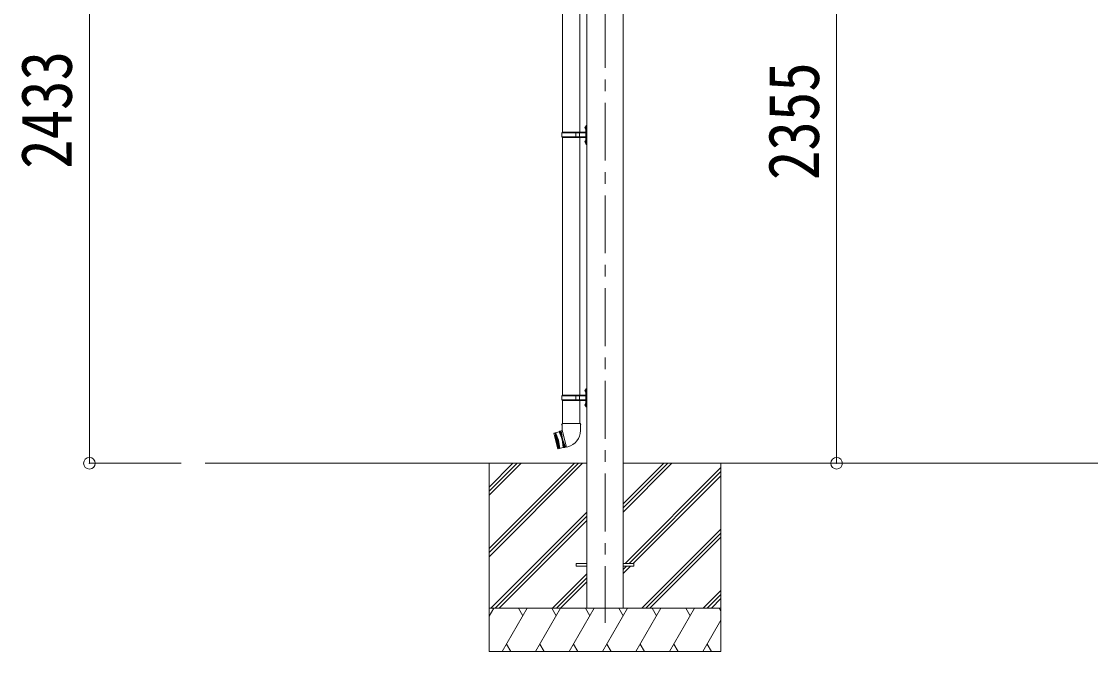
# Model space of a CAD drawing. Units: millimetres at full size, sheet at 1:40. Extents: x -11243 to 11243, y -7760 to 7760.
# Drawn here: x 106 to 3798, y -4263 to -2088 of the extents above; entities that cross this region are included whole.
import ezdxf
from ezdxf.enums import TextEntityAlignment as Align

# ---------------------------------------------------------------- set-up
doc = ezdxf.new("R2010")
doc.units = ezdxf.units.MM
doc.header["$LTSCALE"] = 40
doc.header["$PDMODE"] = 32
doc.header["$PDSIZE"] = 40
doc.linetypes.add('CHAIN1', pattern=[8, 5, -1, 1, -1])
for name, color, linetype, lineweight in [('0-0_0', 7, 'Continuous', 9), ('0-1_本体', 5, 'CHAIN1', 9), ('0-3_ELV2', 7, 'Continuous', 9), ('0-6_OTH_LINE', 6, 'Continuous', 9), ('0-9_OUTLINE', 7, 'Continuous', 9)]:
    doc.layers.add(name, color=color, linetype=linetype, lineweight=lineweight)
doc.styles.add('ＭＳ ゴシック', font='')
doc.styles.get('ＭＳ ゴシック').set_extended_font_data('MS Gothic')

msp = doc.modelspace()

# ---------------------------------------------------------------- linework, layer by layer
at = {"layer": '0-0_0'}
for p, q in [((741.13, -3612.92), (2058.66, -3612.92)), ((1721.16, -3612.92), (1721.16, -4262.92)), ((1721.16, -3907.1), (2015.34, -3612.92)), ((1721.16, -3921.24), (2029.49, -3612.92)), ((1721.16, -3935.39), (2043.63, -3612.92)), ((1721.16, -3723.26), (1831.5, -3612.92)), ((1721.16, -3709.11), (1817.35, -3612.92)), ((1721.16, -3694.97), (1803.21, -3612.92)), ((2183.66, -3781.25), (2352, -3612.92)), ((2183.66, -3767.11), (2337.85, -3612.92)), ((2183.66, -3752.97), (2323.71, -3612.92)), ((2183.66, -3612.92), (5358.71, -3612.92)), ((2521.16, -3612.92), (2521.16, -4262.92)), ((2190.34, -3958.42), (2521.16, -3627.6)), ((2204.48, -3958.42), (2521.16, -3641.75)), ((2218.63, -3958.42), (2521.16, -3655.89)), ((1727.47, -4112.92), (2058.66, -3781.74)), ((1741.61, -4112.92), (2058.66, -3795.88)), ((1755.76, -4112.92), (2058.66, -3810.02)), ((2247.97, -4112.92), (2521.16, -3839.73)), ((2262.11, -4112.92), (2521.16, -3853.88)), ((2276.26, -4112.92), (2521.16, -3868.02)), ((2183.66, -3993.39), (2209.63, -3967.42)), ((2183.66, -3979.24), (2195.48, -3967.42)), ((2058.66, -3993.87), (1939.61, -4112.92)), ((1953.75, -4112.92), (2058.66, -4008.01)), ((1967.89, -4112.92), (2058.66, -4022.15)), ((2460.11, -4112.92), (2521.16, -4051.87)), ((2474.25, -4112.92), (2521.16, -4066.01)), ((2488.39, -4112.92), (2521.16, -4080.15)), ((2521.16, -4112.92), (1721.16, -4112.92)), ((1721.16, -4140.43), (1737.04, -4112.92)), ((1765.91, -4262.92), (1852.51, -4112.92)), ((1837.51, -4138.91), (1822.51, -4112.92)), ((1881.38, -4262.92), (1967.98, -4112.92)), ((1952.98, -4138.91), (1937.98, -4112.92)), ((1996.85, -4262.92), (2083.45, -4112.92)), ((2068.45, -4138.91), (2053.45, -4112.92)), ((2112.32, -4262.92), (2198.92, -4112.92)), ((2183.92, -4138.91), (2168.92, -4112.92)), ((2227.79, -4262.92), (2314.39, -4112.92)), ((2299.39, -4138.91), (2284.39, -4112.92)), ((2343.26, -4262.92), (2429.86, -4112.92)), ((2399.86, -4112.92), (2414.86, -4138.91)), ((2515.33, -4112.92), (2521.16, -4123.02)), ((2458.73, -4262.92), (2521.16, -4154.79)), ((1780.91, -4236.95), (1795.91, -4262.92)), ((1896.38, -4236.95), (1911.38, -4262.92)), ((2011.85, -4236.94), (2026.85, -4262.92)), ((2127.32, -4236.94), (2142.32, -4262.92)), ((2242.79, -4236.95), (2257.79, -4262.92)), ((2358.26, -4236.95), (2373.26, -4262.92)), ((2473.73, -4236.95), (2488.73, -4262.92)), ((1721.16, -4262.92), (2521.16, -4262.92))]:
    msp.add_line(p, q, dxfattribs=at)
at = {"layer": '0-1_本体'}
msp.add_line((2121.16, -1088.1), (2121.16, -4163.54), dxfattribs=at)
at = {"layer": '0-3_ELV2', "color": 4}
for p, q in [((2058.66, -4112.92), (2058.66, -1259.02)), ((2183.66, -1259.02), (2183.66, -4112.92)), ((2021.16, -3958.42), (2058.66, -3958.42)), ((2021.16, -3958.42), (2021.16, -3967.42)), ((2021.16, -3967.42), (2058.66, -3967.42)), ((2183.66, -3958.42), (2221.16, -3958.42)), ((2183.66, -3967.42), (2221.16, -3967.42)), ((2221.16, -3958.42), (2221.16, -3967.42))]:
    msp.add_line(p, q, dxfattribs=at)
at = {"layer": '0-6_OTH_LINE'}
for p, q in [((341.11, -3612.92), (341.11, -1180.15)), ((2920.84, -1257.92), (2920.84, -3612.92)), ((341.11, -3612.92), (657.35, -3612.92)), ((2920.84, -3612.92), (2280.81, -3612.92))]:
    msp.add_line(p, q, dxfattribs=at)
for p in [(341.11, -3612.92), (2920.84, -3612.92)]:
    msp.add_point(p, dxfattribs=at)
at = {"layer": '0-9_OUTLINE'}
for p, q in [((1974.81, -1580.93), (1974.81, -2470.42)), ((2034.51, -1580.93), (2034.51, -2470.42)), ((1971.66, -2472.43), (1972.66, -2470.43)), ((1971.66, -2486.43), (1971.66, -2472.43)), ((2020.16, -2472.43), (1971.66, -2472.43)), ((2054.16, -2470.43), (1972.66, -2470.43)), ((2020.16, -2488.43), (2020.16, -2470.43)), ((2020.91, -2470.43), (2022.91, -2472.43)), ((2054.16, -2472.43), (2022.91, -2472.43)), ((2033.29, -2472.43), (2031.29, -2470.43)), ((2033.29, -2486.43), (2033.29, -2472.43)), ((2052.36, -2453.28), (2054.41, -2454.28)), ((2053.63, -2451.28), (2054.26, -2451.28)), ((2053.63, -2451.28), (2053.63, -2459.58)), ((2053.63, -2459.58), (2054.26, -2459.58)), ((2054.26, -2451.28), (2054.66, -2451.68)), ((2054.41, -2454.28), (2055.02, -2455.43)), ((2056.66, -2446.93), (2054.66, -2448.93)), ((2054.66, -2448.93), (2054.66, -2509.93)), ((2056.66, -2446.93), (2056.66, -2511.93)), ((2056.66, -2446.93), (2058.66, -2446.93)), ((1971.66, -2486.43), (1972.66, -2488.43)), ((2020.16, -2486.43), (1971.66, -2486.43)), ((1972.66, -2488.43), (2054.16, -2488.43)), ((1974.81, -2488.42), (1974.81, -3377.93)), ((2020.91, -2488.43), (2022.91, -2486.43)), ((2054.16, -2486.43), (2022.91, -2486.43)), ((2033.29, -2486.43), (2031.29, -2488.43)), ((2034.51, -2488.42), (2034.51, -3377.93)), ((2052.36, -2501.28), (2054.41, -2502.28)), ((2053.63, -2499.28), (2054.26, -2499.28)), ((2053.63, -2499.28), (2053.63, -2507.58)), ((2053.63, -2507.58), (2054.26, -2507.58)), ((2054.26, -2499.28), (2054.26, -2507.58)), ((2054.26, -2499.28), (2054.66, -2499.68)), ((2054.26, -2507.58), (2054.66, -2507.18)), ((2054.41, -2502.28), (2055.02, -2503.43)), ((2054.66, -2509.93), (2056.66, -2511.93)), ((2058.66, -2511.93), (2056.66, -2511.93)), ((2053.63, -3358.78), (2054.26, -3358.78)), ((2053.63, -3358.78), (2053.63, -3367.08)), ((2054.26, -3358.78), (2054.66, -3359.18)), ((2056.66, -3354.43), (2054.66, -3356.43)), ((2054.66, -3356.43), (2054.66, -3417.43)), ((2056.66, -3354.43), (2056.66, -3419.43)), ((2056.66, -3354.43), (2058.66, -3354.43)), ((1971.66, -3379.93), (1972.66, -3377.93)), ((1971.66, -3393.93), (1971.66, -3379.93)), ((2020.16, -3379.93), (1971.66, -3379.93)), ((1971.66, -3393.93), (1972.66, -3395.93)), ((2020.16, -3393.93), (1971.66, -3393.93)), ((2054.16, -3377.93), (1972.66, -3377.93)), ((1972.66, -3395.93), (2054.16, -3395.93)), ((1974.81, -3395.93), (1974.81, -3475.63)), ((2020.16, -3395.93), (2020.16, -3377.93)), ((2020.91, -3377.93), (2022.91, -3379.93)), ((2020.91, -3395.93), (2022.91, -3393.93)), ((2054.16, -3379.93), (2022.91, -3379.93)), ((2054.16, -3393.93), (2022.91, -3393.93)), ((2033.29, -3379.93), (2031.29, -3377.93)), ((2033.29, -3393.93), (2031.29, -3395.93)), ((2033.29, -3393.93), (2033.29, -3379.93)), ((2034.51, -3395.93), (2034.51, -3475.63)), ((2052.36, -3360.78), (2054.41, -3361.78)), ((2053.63, -3367.08), (2054.26, -3367.08)), ((2054.41, -3361.78), (2055.02, -3362.93)), ((2052.36, -3408.78), (2054.41, -3409.78)), ((2053.63, -3406.78), (2054.26, -3406.78)), ((2053.63, -3406.78), (2053.63, -3415.08)), ((2053.63, -3415.08), (2054.26, -3415.08)), ((2054.26, -3406.78), (2054.26, -3415.08)), ((2054.26, -3406.78), (2054.66, -3407.18)), ((2054.26, -3415.08), (2054.66, -3414.68)), ((2054.41, -3409.78), (2055.02, -3410.93)), ((2054.66, -3417.43), (2056.66, -3419.43)), ((2058.66, -3419.43), (2056.66, -3419.43)), ((1962.6, -3503.75), (1944.73, -3508.54)), ((1965.24, -3502.01), (1962.6, -3503.75)), ((1965.24, -3502.01), (1967.17, -3501.49)), ((1980.33, -3558.33), (1965.24, -3502.01)), ((1970.14, -3500.96), (1967.17, -3501.49)), ((1967.17, -3501.49), (1982.26, -3557.81)), ((1973.04, -3500.18), (1970.14, -3500.96)), ((1970.14, -3500.96), (1974.72, -3529.65)), ((1972.96, -3475.63), (1971.26, -3480.13)), ((1972.99, -3480.63), (1971.26, -3480.13)), ((1973.1, -3498.87), (1972.71, -3498.98)), ((1972.71, -3498.98), (1988.32, -3557.22)), ((2036.36, -3475.63), (1972.96, -3475.63)), ((1972.96, -3475.63), (1973.1, -3498.87)), ((2036.36, -3475.63), (2036.21, -3500.63)), ((1944.38, -3509.16), (1944.73, -3508.54)), ((1944.38, -3509.16), (1958.69, -3562.57)), ((1959.31, -3562.92), (1944.73, -3508.54)), ((1948.6, -3507.51), (1963.17, -3561.89)), ((1952.99, -3535.48), (1948.6, -3507.51)), ((1950.53, -3506.99), (1965.1, -3561.37)), ((1960.71, -3533.4), (1950.53, -3506.99)), ((1952.99, -3535.48), (1963.17, -3561.89)), ((1960.71, -3533.4), (1965.1, -3561.37)), ((1985.1, -3556.79), (1974.72, -3529.65)), ((1959.31, -3562.92), (1958.69, -3562.57)), ((1977.18, -3558.14), (1959.31, -3562.92)), ((1980.33, -3558.33), (1977.18, -3558.14)), ((1980.33, -3558.33), (1982.26, -3557.81)), ((1985.1, -3556.79), (1982.26, -3557.81)), ((1987.99, -3556.01), (1985.1, -3556.79)), ((1988.32, -3557.22), (1993.23, -3555.91))]:
    msp.add_line(p, q, dxfattribs=at)
for points in [[(2052.36, -2457.57), (2054.41, -2456.58), (2055.02, -2455.43)], [(2054.26, -2451.28), (2054.26, -2459.58), (2054.66, -2459.18)], [(2052.36, -2505.57), (2054.41, -2504.58), (2055.02, -2503.43)], [(2054.26, -3358.78), (2054.26, -3367.08), (2054.66, -3366.68)], [(2052.36, -3365.07), (2054.41, -3364.08), (2055.02, -3362.93)], [(2052.36, -3413.07), (2054.41, -3412.08), (2055.02, -3410.93)], [(1962.6, -3503.75), (1972.79, -3530.17), (1977.18, -3558.14)], [(2036.36, -3475.63), (2037.86, -3480.13), (2036.33, -3480.63)]]:
    msp.add_lwpolyline(points, dxfattribs=at)
for centre, radius, start, end in [((2057.96, -2455.43), 6, 136.21765, 223.78235), ((2054.16, -2469.93), 0.5, 270, 0), ((2054.16, -2471.93), 0.5, 270, 0), ((2057.96, -2503.43), 6, 136.21765, 223.78235), ((2054.16, -2486.93), 0.5, 0, 90), ((2054.16, -2488.93), 0.5, 0, 90), ((2057.96, -3362.93), 6, 136.21765, 223.78235), ((2054.16, -3377.43), 0.5, 270, 0), ((2054.16, -3379.43), 0.5, 270, 0), ((2054.16, -3394.43), 0.5, 0, 90), ((2054.16, -3396.43), 0.5, 0, 90), ((2057.96, -3410.93), 6, 136.21765, 223.78235), ((1978.22, -3499.88), 58, 285, 359.65623)]:
    msp.add_arc(centre, radius, start, end, dxfattribs=at)

# ---------------------------------------------------------------- texts
at = {"layer": '0-6_OTH_LINE', "color": 7, "style": 'ＭＳ ゴシック', "width": 0.85}
for s, p in [('2433', (333.11, -2596.54)), ('2355', (2912.84, -2635.42))]:
    msp.add_text(s, height=176, rotation=90, dxfattribs=at).set_placement(p, align=Align.BOTTOM_LEFT)

doc.saveas('drawing.dxf')
